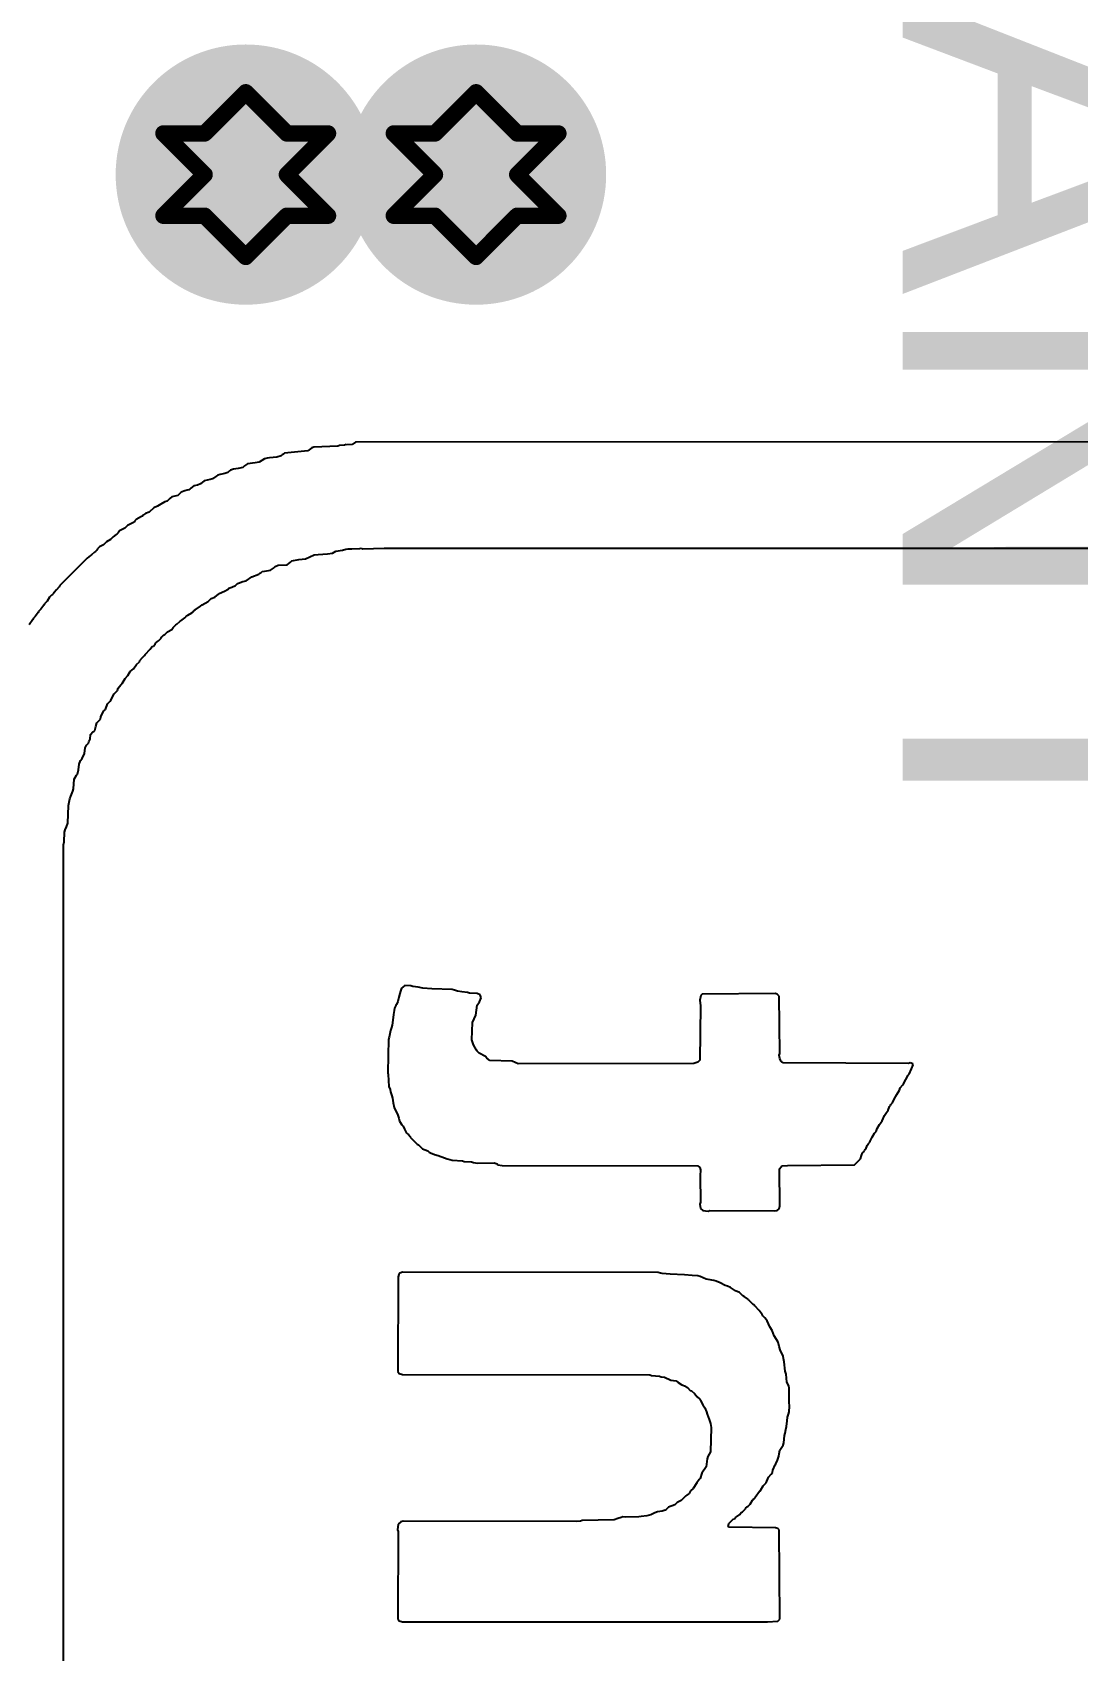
# Model space of a CAD drawing. Header units: inches. Extents: x 0 to 12.7, y -0.1 to 3.5.
# Drawn here: x 0.8121 to 0.9391, y 1.1856 to 1.3823 of the extents above; entities that cross this region are included whole.
import ezdxf

# ---------------------------------------------------------------- set-up
doc = ezdxf.new("R2010")
doc.units = ezdxf.units.IN
doc.header["$MEASUREMENT"] = 0
for name, color, linetype in [('Bottom Layer', 5, 'Continuous'), ('Bottom Overlay', 54, 'Continuous'), ('Bottom Solder', 6, 'Continuous'), ('Drill Drawing', 1, 'Continuous'), ('Top Layer', 1, 'Continuous'), ('Top Overlay', 2, 'Continuous'), ('Top Solder', 216, 'Continuous'), ('Via Holes', 16, 'Continuous')]:
    doc.layers.add(name, color=color, linetype=linetype)
doc.styles.add('Arial', font='', dxfattribs={"height": 0.2})
doc.styles.get('Arial').set_extended_font_data('Arial')

# ---------------------------------------------------------------- blocks, each defined once
blk = doc.blocks.new('SX1276S8S_T_X1_1')
at = {"layer": 'Top Overlay', "style": 'Arial'}
blk.add_text('ANT', height=0.03937, dxfattribs=at).set_placement((-0.25907, 0.26146))

msp = doc.modelspace()

# ---------------------------------------------------------------- hatches: boundary and pattern name
at = {"layer": 'Bottom Layer'}
h = msp.add_hatch(color=5, dxfattribs=at)
edge = h.paths.add_edge_path()
edge.add_arc((0.838, 1.365), 0.01181, 0, 360)
h = msp.add_hatch(color=5, dxfattribs=at)
edge = h.paths.add_edge_path()
edge.add_arc((0.866, 1.365), 0.01181, 0, 360)
at = {"layer": 'Bottom Solder'}
h = msp.add_hatch(color=6, dxfattribs=at)
edge = h.paths.add_edge_path()
edge.add_arc((0.838, 1.365), 0.01581, 0, 360)
h = msp.add_hatch(color=6, dxfattribs=at)
edge = h.paths.add_edge_path()
edge.add_arc((0.866, 1.365), 0.01581, 0, 360)
at = {"layer": 'Top Layer'}
h = msp.add_hatch(color=1, dxfattribs=at)
edge = h.paths.add_edge_path()
edge.add_arc((0.838, 1.365), 0.01181, 0, 360)
h = msp.add_hatch(color=1, dxfattribs=at)
edge = h.paths.add_edge_path()
edge.add_arc((0.866, 1.365), 0.01181, 0, 360)
at = {"layer": 'Top Solder'}
h = msp.add_hatch(color=216, dxfattribs=at)
edge = h.paths.add_edge_path()
edge.add_arc((0.838, 1.365), 0.01581, 0, 360)
h = msp.add_hatch(color=216, dxfattribs=at)
edge = h.paths.add_edge_path()
edge.add_arc((0.866, 1.365), 0.01581, 0, 360)
at = {"layer": 'Via Holes'}
h = msp.add_hatch(color=7, dxfattribs=at)
edge = h.paths.add_edge_path()
edge.add_arc((0.838, 1.365), 0.00591, 0, 360)
h = msp.add_hatch(color=7, dxfattribs=at)
edge = h.paths.add_edge_path()
edge.add_arc((0.866, 1.365), 0.00591, 0, 360)

# ---------------------------------------------------------------- linework, layer by layer
at = {"layer": 'Bottom Overlay'}
for p, q in [((0.84556, 1.33144), (0.84271, 1.33116)), ((0.84605, 1.33179), (0.84556, 1.33144)), ((0.84629, 1.33189), (0.84605, 1.33179)), ((0.84918, 1.332), (0.84629, 1.33189)), ((0.84938, 1.33207), (0.84918, 1.332)), ((0.85001, 1.33214), (0.84938, 1.33207)), ((0.85022, 1.3322), (0.85001, 1.33214)), ((0.85025, 1.33217), (0.85022, 1.3322)), ((0.85092, 1.3322), (0.85025, 1.33217)), ((0.85133, 1.33248), (0.85092, 1.3322)), ((1.06334, 1.33255), (0.85133, 1.33248)), ((0.83763, 1.32942), (0.83707, 1.32928)), ((0.83783, 1.32963), (0.83763, 1.32942)), ((0.83822, 1.32987), (0.83783, 1.32963)), ((0.83916, 1.32998), (0.83822, 1.32987)), ((0.83964, 1.33005), (0.83916, 1.32998)), ((0.84027, 1.33047), (0.83964, 1.33005)), ((0.84062, 1.33053), (0.84027, 1.33047)), ((0.8409, 1.3306), (0.84062, 1.33053)), ((0.8418, 1.33067), (0.8409, 1.3306)), ((0.84229, 1.33081), (0.8418, 1.33067)), ((0.84243, 1.33095), (0.84229, 1.33081)), ((0.84257, 1.33102), (0.84243, 1.33095)), ((0.84271, 1.33116), (0.84257, 1.33102)), ((0.83251, 1.32744), (0.83213, 1.32726)), ((0.83293, 1.32779), (0.83251, 1.32744)), ((0.83366, 1.32796), (0.83293, 1.32779)), ((0.83394, 1.32803), (0.83366, 1.32796)), ((0.83436, 1.32831), (0.83394, 1.32803)), ((0.83449, 1.32838), (0.83436, 1.32831)), ((0.8346, 1.32848), (0.83449, 1.32838)), ((0.83488, 1.32855), (0.8346, 1.32848)), ((0.83547, 1.32866), (0.83488, 1.32855)), ((0.83582, 1.3288), (0.83547, 1.32866)), ((0.83603, 1.329), (0.83582, 1.3288)), ((0.83616, 1.32907), (0.83603, 1.329)), ((0.83651, 1.32921), (0.83616, 1.32907)), ((0.83707, 1.32928), (0.83651, 1.32921)), ((0.82879, 1.32566), (0.82844, 1.32532)), ((0.82903, 1.32584), (0.82879, 1.32566)), ((0.82976, 1.32601), (0.82903, 1.32584)), ((0.83015, 1.32639), (0.82976, 1.32601)), ((0.8306, 1.32657), (0.83015, 1.32639)), ((0.83088, 1.32664), (0.8306, 1.32657)), ((0.83109, 1.32671), (0.83088, 1.32664)), ((0.83122, 1.32678), (0.83109, 1.32671)), ((0.83133, 1.32688), (0.83122, 1.32678)), ((0.83171, 1.32719), (0.83133, 1.32688)), ((0.83213, 1.32726), (0.83171, 1.32719)), ((0.82531, 1.32344), (0.82468, 1.32309)), ((0.82545, 1.32351), (0.82531, 1.32344)), ((0.82559, 1.32365), (0.82545, 1.32351)), ((0.82583, 1.32382), (0.82559, 1.32365)), ((0.82628, 1.32399), (0.82583, 1.32382)), ((0.82681, 1.32452), (0.82628, 1.32399)), ((0.82726, 1.32469), (0.82681, 1.32452)), ((0.82768, 1.32497), (0.82726, 1.32469)), ((0.82816, 1.32525), (0.82768, 1.32497)), ((0.82844, 1.32532), (0.82816, 1.32525)), ((0.82249, 1.32145), (0.82239, 1.32135)), ((0.82256, 1.32159), (0.82249, 1.32145)), ((0.82267, 1.3217), (0.82256, 1.32159)), ((0.82329, 1.32205), (0.82267, 1.3217)), ((0.82361, 1.32236), (0.82329, 1.32205)), ((0.82444, 1.32278), (0.82361, 1.32236)), ((0.82451, 1.32292), (0.82444, 1.32278)), ((0.82468, 1.32309), (0.82451, 1.32292)), ((0.81999, 1.31951), (0.81992, 1.31937)), ((0.82023, 1.31975), (0.81999, 1.31951)), ((0.82072, 1.32003), (0.82023, 1.31975)), ((0.82107, 1.32038), (0.82072, 1.32003)), ((0.82155, 1.32065), (0.82107, 1.32038)), ((0.82187, 1.32097), (0.82155, 1.32065)), ((0.82225, 1.32128), (0.82187, 1.32097)), ((0.82239, 1.32135), (0.82225, 1.32128)), ((0.85015, 1.31947), (0.85043, 1.31954)), ((0.85043, 1.31954), (0.85088, 1.31951)), ((0.85088, 1.31951), (0.85186, 1.31958)), ((0.85186, 1.31958), (0.85203, 1.31961)), ((0.85203, 1.31961), (0.85224, 1.31954)), ((0.85224, 1.31954), (0.85481, 1.31961)), ((0.85481, 1.31961), (1.06296, 1.31958)), ((0.81873, 1.31839), (0.8154, 1.31505)), ((0.81912, 1.31871), (0.81873, 1.31839)), ((0.81926, 1.31878), (0.81912, 1.31871)), ((0.8196, 1.31912), (0.81926, 1.31878)), ((0.81974, 1.31919), (0.8196, 1.31912)), ((0.81992, 1.31937), (0.81974, 1.31919)), ((0.84159, 1.31738), (0.84194, 1.31752)), ((0.84194, 1.31752), (0.84305, 1.31759)), ((0.84305, 1.31759), (0.84344, 1.31791)), ((0.84344, 1.31791), (0.84361, 1.31808)), ((0.84361, 1.31808), (0.84444, 1.31822)), ((0.84444, 1.31822), (0.84528, 1.31829)), ((0.84528, 1.31829), (0.84632, 1.31878)), ((0.84632, 1.31878), (0.84681, 1.31885)), ((0.84681, 1.31885), (0.84792, 1.31891)), ((0.84792, 1.31891), (0.84855, 1.31898)), ((0.84855, 1.31898), (0.84897, 1.31926)), ((0.84897, 1.31926), (0.84977, 1.31937)), ((0.84977, 1.31937), (0.85015, 1.31947)), ((0.83714, 1.31537), (0.83763, 1.31557)), ((0.83763, 1.31557), (0.83804, 1.31564)), ((0.83804, 1.31564), (0.83874, 1.31613)), ((0.83874, 1.31613), (0.83961, 1.31644)), ((0.83961, 1.31644), (0.83971, 1.31655)), ((0.83971, 1.31655), (0.83985, 1.31662)), ((0.83985, 1.31662), (0.83999, 1.31676)), ((0.83999, 1.31676), (0.84027, 1.31683)), ((0.84027, 1.31683), (0.841, 1.31693)), ((0.841, 1.31693), (0.84138, 1.31718)), ((0.84138, 1.31718), (0.84159, 1.31738)), ((0.81414, 1.31366), (0.81386, 1.31317)), ((0.81439, 1.31391), (0.81414, 1.31366)), ((0.81453, 1.31397), (0.81439, 1.31391)), ((0.81463, 1.31408), (0.81453, 1.31397)), ((0.8147, 1.31422), (0.81463, 1.31408)), ((0.81501, 1.31453), (0.8147, 1.31422)), ((0.81533, 1.31491), (0.81501, 1.31453)), ((0.8154, 1.31505), (0.81533, 1.31491)), ((0.8338, 1.31349), (0.83425, 1.31366)), ((0.83425, 1.31366), (0.83467, 1.31401)), ((0.83467, 1.31401), (0.83477, 1.31411)), ((0.83477, 1.31411), (0.83543, 1.31436)), ((0.83543, 1.31436), (0.83585, 1.31464)), ((0.83585, 1.31464), (0.83596, 1.31474)), ((0.83596, 1.31474), (0.8363, 1.31488)), ((0.8363, 1.31488), (0.83676, 1.31505)), ((0.83676, 1.31505), (0.837, 1.3153)), ((0.837, 1.3153), (0.83714, 1.31537)), ((0.81275, 1.31178), (0.8124, 1.3113)), ((0.81282, 1.31192), (0.81275, 1.31178)), ((0.8131, 1.3122), (0.81282, 1.31192)), ((0.81345, 1.31269), (0.8131, 1.3122)), ((0.81352, 1.31283), (0.81345, 1.31269)), ((0.81386, 1.31317), (0.81352, 1.31283)), ((0.83095, 1.31147), (0.83143, 1.31175)), ((0.83143, 1.31175), (0.83157, 1.31189)), ((0.83157, 1.31189), (0.83168, 1.31192)), ((0.83168, 1.31192), (0.83171, 1.31203)), ((0.83171, 1.31203), (0.83185, 1.3121)), ((0.83185, 1.3121), (0.83251, 1.31255)), ((0.83251, 1.31255), (0.83269, 1.31272)), ((0.83269, 1.31272), (0.83345, 1.31314)), ((0.83345, 1.31314), (0.8338, 1.31349)), ((0.81212, 1.31095), (0.81167, 1.31029)), ((0.81219, 1.31109), (0.81212, 1.31095)), ((0.8124, 1.3113), (0.81219, 1.31109)), ((0.82851, 1.30945), (0.829, 1.30973)), ((0.829, 1.30973), (0.8291, 1.30983)), ((0.8291, 1.30983), (0.82917, 1.30997)), ((0.82917, 1.30997), (0.82949, 1.31029)), ((0.82949, 1.31029), (0.82962, 1.31036)), ((0.82962, 1.31036), (0.82997, 1.3107)), ((0.82997, 1.3107), (0.83011, 1.31077)), ((0.83011, 1.31077), (0.8306, 1.31112)), ((0.8306, 1.31112), (0.83077, 1.3113)), ((0.83077, 1.3113), (0.83081, 1.3114)), ((0.83081, 1.3114), (0.83095, 1.31147)), ((0.82663, 1.30764), (0.82677, 1.30771)), ((0.82677, 1.30771), (0.82701, 1.30796)), ((0.82701, 1.30796), (0.82708, 1.3081)), ((0.82708, 1.3081), (0.82726, 1.30827)), ((0.82726, 1.30827), (0.8274, 1.30834)), ((0.8274, 1.30834), (0.82771, 1.30865)), ((0.82771, 1.30865), (0.82778, 1.30879)), ((0.82778, 1.30879), (0.82802, 1.30903)), ((0.82802, 1.30903), (0.82816, 1.3091)), ((0.82816, 1.3091), (0.82851, 1.30945)), ((0.82472, 1.30545), (0.82507, 1.3058)), ((0.82507, 1.3058), (0.82514, 1.30594)), ((0.82514, 1.30594), (0.82545, 1.30632)), ((0.82545, 1.30632), (0.82569, 1.30656)), ((0.82569, 1.30656), (0.82576, 1.3067)), ((0.82576, 1.3067), (0.82639, 1.30733)), ((0.82639, 1.30733), (0.82646, 1.30747)), ((0.82646, 1.30747), (0.82663, 1.30764)), ((0.82298, 1.30315), (0.82333, 1.30378)), ((0.82333, 1.30378), (0.82368, 1.30413)), ((0.82368, 1.30413), (0.82395, 1.30462)), ((0.82395, 1.30462), (0.82437, 1.30496)), ((0.82437, 1.30496), (0.82472, 1.30545)), ((0.82159, 1.30114), (0.82201, 1.3019)), ((0.82201, 1.3019), (0.82242, 1.30232)), ((0.82242, 1.30232), (0.82249, 1.3026)), ((0.82249, 1.3026), (0.82281, 1.30298)), ((0.82281, 1.30298), (0.82298, 1.30315)), ((0.82058, 1.29957), (0.82075, 1.29982)), ((0.82075, 1.29982), (0.82096, 1.30002)), ((0.82096, 1.30002), (0.82121, 1.30068)), ((0.82121, 1.30068), (0.82152, 1.301)), ((0.82152, 1.301), (0.82159, 1.30114)), ((0.81964, 1.29745), (0.81978, 1.29794)), ((0.81978, 1.29794), (0.81988, 1.29839)), ((0.81988, 1.29839), (0.82034, 1.29884)), ((0.82034, 1.29884), (0.8204, 1.29912)), ((0.8204, 1.29912), (0.82058, 1.29957)), ((0.81863, 1.29568), (0.81887, 1.29592)), ((0.81887, 1.29592), (0.81894, 1.29606)), ((0.81894, 1.29606), (0.81908, 1.29641)), ((0.81908, 1.29641), (0.81915, 1.29696)), ((0.81915, 1.29696), (0.8194, 1.29728)), ((0.8194, 1.29728), (0.81954, 1.29734)), ((0.81954, 1.29734), (0.81964, 1.29745)), ((0.81793, 1.2938), (0.81811, 1.29404)), ((0.81811, 1.29404), (0.81839, 1.29467)), ((0.81839, 1.29467), (0.81849, 1.29533)), ((0.81849, 1.29533), (0.81863, 1.29568)), ((0.81713, 1.29154), (0.81741, 1.29202)), ((0.81741, 1.29202), (0.81755, 1.29216)), ((0.81755, 1.29216), (0.81769, 1.29265)), ((0.81769, 1.29265), (0.81776, 1.29334)), ((0.81776, 1.29334), (0.81793, 1.2938)), ((0.81675, 1.28948), (0.817, 1.29007)), ((0.817, 1.29007), (0.81707, 1.29035)), ((0.81707, 1.29035), (0.81713, 1.29154)), ((0.81637, 1.28618), (0.81644, 1.28833)), ((0.81644, 1.28833), (0.81651, 1.28854)), ((0.81651, 1.28854), (0.81661, 1.28913)), ((0.81661, 1.28913), (0.81675, 1.28948)), ((0.8162, 1.28573), (0.81637, 1.28618)), ((0.81592, 1.28392), (0.81599, 1.2851)), ((0.81599, 1.2851), (0.81606, 1.28538)), ((0.81606, 1.28538), (0.8162, 1.28573)), ((0.81578, 0.78899), (0.81585, 1.28357)), ((0.81585, 1.28357), (0.81592, 1.28392)), ((0.85732, 1.26645), (0.85693, 1.26614)), ((0.85805, 1.26642), (0.85732, 1.26645)), ((0.85833, 1.26635), (0.85805, 1.26642)), ((0.85648, 1.2645), (0.85634, 1.26416)), ((0.85659, 1.26503), (0.85648, 1.2645)), ((0.85673, 1.26551), (0.85659, 1.26503)), ((0.8568, 1.26579), (0.85673, 1.26551)), ((0.85693, 1.26614), (0.8568, 1.26579)), ((0.85895, 1.26628), (0.85833, 1.26635)), ((0.85951, 1.26614), (0.85895, 1.26628)), ((0.86062, 1.26607), (0.85951, 1.26614)), ((0.86309, 1.26596), (0.86062, 1.26607)), ((0.86337, 1.26589), (0.86309, 1.26596)), ((0.86375, 1.26579), (0.86337, 1.26589)), ((0.86428, 1.26569), (0.86375, 1.26579)), ((0.86497, 1.26562), (0.86428, 1.26569)), ((0.86518, 1.26555), (0.86497, 1.26562)), ((0.86615, 1.26548), (0.86518, 1.26555)), ((0.8665, 1.26534), (0.86615, 1.26548)), ((0.86615, 1.26409), (0.8664, 1.26447)), ((0.8664, 1.26447), (0.86661, 1.26496)), ((0.86661, 1.26496), (0.8665, 1.26534)), ((0.89332, 1.26523), (0.89319, 1.26468)), ((0.89319, 1.26468), (0.89326, 1.26398)), ((0.8935, 1.26541), (0.89332, 1.26523)), ((0.90234, 1.26548), (0.8935, 1.26541)), ((0.90261, 1.26541), (0.90234, 1.26548)), ((0.90286, 1.26516), (0.90261, 1.26541)), ((0.90293, 1.25821), (0.90286, 1.26516)), ((0.85596, 1.26294), (0.85589, 1.26224)), ((0.85603, 1.26342), (0.85596, 1.26294)), ((0.8561, 1.2637), (0.85603, 1.26342)), ((0.85624, 1.26405), (0.8561, 1.2637)), ((0.85634, 1.26416), (0.85624, 1.26405)), ((0.86556, 1.26196), (0.86598, 1.26287)), ((0.86598, 1.26287), (0.86615, 1.26409)), ((0.89326, 1.26398), (0.89319, 1.25737)), ((0.85561, 1.26099), (0.85544, 1.26019)), ((0.85572, 1.26137), (0.85561, 1.26099)), ((0.85579, 1.26165), (0.85572, 1.26137)), ((0.85589, 1.26224), (0.85579, 1.26165)), ((0.86549, 1.25988), (0.86556, 1.26196)), ((0.85537, 1.25991), (0.8553, 1.25796)), ((0.85544, 1.26019), (0.85537, 1.25991)), ((0.86556, 1.2596), (0.86549, 1.25988)), ((0.8657, 1.25925), (0.86556, 1.2596)), ((0.86605, 1.25862), (0.8657, 1.25925)), ((0.86612, 1.25848), (0.86605, 1.25862)), ((0.8553, 1.25796), (0.85526, 1.25584)), ((0.86636, 1.25824), (0.86612, 1.25848)), ((0.86713, 1.25782), (0.86636, 1.25824)), ((0.8673, 1.25765), (0.86713, 1.25782)), ((0.86768, 1.25734), (0.8673, 1.25765)), ((0.8704, 1.25727), (0.86768, 1.25734)), ((0.87113, 1.25695), (0.8704, 1.25727)), ((0.89246, 1.25699), (0.87113, 1.25695)), ((0.89294, 1.25713), (0.89246, 1.25699)), ((0.89319, 1.25737), (0.89294, 1.25713)), ((0.90286, 1.258), (0.90293, 1.25821)), ((0.90293, 1.25758), (0.90286, 1.258)), ((0.903, 1.25737), (0.90293, 1.25758)), ((0.90307, 1.25723), (0.903, 1.25737)), ((0.90317, 1.2572), (0.90307, 1.25723)), ((0.90331, 1.25706), (0.90317, 1.2572)), ((0.91855, 1.25699), (0.90331, 1.25706)), ((0.91876, 1.25706), (0.91855, 1.25699)), ((0.91907, 1.25695), (0.91876, 1.25706)), ((0.91893, 1.25633), (0.91914, 1.25681)), ((0.91914, 1.25681), (0.91907, 1.25695)), ((0.85526, 1.25584), (0.85533, 1.25563)), ((0.85533, 1.25563), (0.8554, 1.25417)), ((0.91796, 1.25452), (0.91851, 1.25556)), ((0.91851, 1.25556), (0.91865, 1.2557)), ((0.91865, 1.2557), (0.91893, 1.25633)), ((0.8554, 1.25417), (0.85554, 1.25382)), ((0.85554, 1.25382), (0.85561, 1.25354)), ((0.85561, 1.25354), (0.85575, 1.25306)), ((0.85575, 1.25306), (0.85582, 1.25278)), ((0.85582, 1.25278), (0.85593, 1.25219)), ((0.91663, 1.25222), (0.91681, 1.25267)), ((0.91681, 1.25267), (0.91716, 1.25323)), ((0.91716, 1.25323), (0.91747, 1.25375)), ((0.91747, 1.25375), (0.91754, 1.25403)), ((0.91754, 1.25403), (0.91789, 1.25438)), ((0.91789, 1.25438), (0.91796, 1.25452)), ((0.85593, 1.25219), (0.85606, 1.25163)), ((0.85606, 1.25163), (0.8562, 1.25128)), ((0.8562, 1.25128), (0.85645, 1.25083)), ((0.85645, 1.25083), (0.85659, 1.25034)), ((0.91538, 1.25), (0.91563, 1.25066)), ((0.91563, 1.25066), (0.9158, 1.2509)), ((0.9158, 1.2509), (0.91608, 1.25132)), ((0.91608, 1.25132), (0.91625, 1.25177)), ((0.91625, 1.25177), (0.91636, 1.25187)), ((0.91636, 1.25187), (0.91643, 1.25201)), ((0.91643, 1.25201), (0.91663, 1.25222)), ((0.85659, 1.25034), (0.85669, 1.24996)), ((0.85669, 1.24996), (0.85697, 1.24954)), ((0.85697, 1.24954), (0.85714, 1.24937)), ((0.85714, 1.24937), (0.85728, 1.24902)), ((0.85728, 1.24902), (0.85756, 1.24853)), ((0.91441, 1.24853), (0.91462, 1.24874)), ((0.91462, 1.24874), (0.91476, 1.24909)), ((0.91476, 1.24909), (0.91503, 1.24958)), ((0.91503, 1.24958), (0.91517, 1.24972)), ((0.91517, 1.24972), (0.91524, 1.24986)), ((0.91524, 1.24986), (0.91538, 1.25)), ((0.85756, 1.24853), (0.85767, 1.24843)), ((0.85767, 1.24843), (0.8578, 1.24836)), ((0.8578, 1.24836), (0.85798, 1.24812)), ((0.85798, 1.24812), (0.85798, 1.24805)), ((0.85798, 1.24805), (0.85885, 1.24718)), ((0.85885, 1.24718), (0.85899, 1.24711)), ((0.85899, 1.24711), (0.85947, 1.24662)), ((0.91336, 1.24659), (0.91354, 1.24704)), ((0.91354, 1.24704), (0.91371, 1.24728)), ((0.91371, 1.24728), (0.91385, 1.24742)), ((0.91385, 1.24742), (0.91392, 1.24756)), ((0.91392, 1.24756), (0.91413, 1.24805)), ((0.91413, 1.24805), (0.91441, 1.24853)), ((0.85947, 1.24662), (0.86014, 1.24638)), ((0.86014, 1.24638), (0.86031, 1.2462)), ((0.86031, 1.2462), (0.86045, 1.24613)), ((0.86045, 1.24613), (0.86094, 1.24593)), ((0.86094, 1.24593), (0.86139, 1.24582)), ((0.86139, 1.24582), (0.86215, 1.24554)), ((0.86215, 1.24554), (0.8625, 1.2454)), ((0.8625, 1.2454), (0.86281, 1.2453)), ((0.86281, 1.2453), (0.86309, 1.24523)), ((0.86309, 1.24523), (0.86434, 1.24516)), ((0.86434, 1.24516), (0.86455, 1.24509)), ((0.86455, 1.24509), (0.86546, 1.24502)), ((0.86546, 1.24502), (0.86567, 1.24495)), ((0.86567, 1.24495), (0.86615, 1.24488)), ((0.86615, 1.24488), (0.86821, 1.24492)), ((0.86821, 1.24492), (0.86855, 1.24478)), ((0.86855, 1.24478), (0.86866, 1.24467)), ((0.91201, 1.24467), (0.91274, 1.2454)), ((0.91274, 1.2454), (0.91284, 1.24579)), ((0.91284, 1.24579), (0.91298, 1.24613)), ((0.91298, 1.24613), (0.91316, 1.24631)), ((0.91316, 1.24631), (0.91322, 1.24645)), ((0.91322, 1.24645), (0.91336, 1.24659)), ((0.86866, 1.24467), (0.86915, 1.2446)), ((0.86915, 1.2446), (0.89294, 1.24453)), ((0.89294, 1.24453), (0.89319, 1.24436)), ((0.89319, 1.24436), (0.89326, 1.24408)), ((0.89326, 1.24408), (0.89322, 1.24335)), ((0.89322, 1.24335), (0.89326, 1.24012)), ((0.90289, 1.24419), (0.90307, 1.24443)), ((0.90293, 1.2397), (0.90289, 1.24419)), ((0.90307, 1.24443), (0.90317, 1.24453)), ((0.90317, 1.24453), (0.90387, 1.2446)), ((0.90387, 1.2446), (0.91201, 1.24467)), ((0.89326, 1.24012), (0.89319, 1.23991)), ((0.89319, 1.23991), (0.89329, 1.23938)), ((0.89329, 1.23938), (0.89357, 1.23911)), ((0.89357, 1.23911), (0.89419, 1.23904)), ((0.89419, 1.23904), (0.8944, 1.23911)), ((0.8944, 1.23911), (0.9023, 1.23907)), ((0.9023, 1.23907), (0.90258, 1.23914)), ((0.90258, 1.23914), (0.90282, 1.23932)), ((0.90282, 1.23932), (0.90293, 1.2397)), ((0.85652, 1.23107), (0.85648, 1.21955)), ((0.85659, 1.23135), (0.85652, 1.23107)), ((0.85673, 1.23149), (0.85659, 1.23135)), ((0.85707, 1.23163), (0.85673, 1.23149)), ((0.88814, 1.23159), (0.85707, 1.23163)), ((0.88842, 1.23152), (0.88814, 1.23159)), ((0.88863, 1.23145), (0.88842, 1.23152)), ((0.8896, 1.23138), (0.88863, 1.23145)), ((0.89134, 1.23131), (0.8896, 1.23138)), ((0.89225, 1.23124), (0.89134, 1.23131)), ((0.89294, 1.23117), (0.89225, 1.23124)), ((0.89322, 1.2311), (0.89294, 1.23117)), ((0.8936, 1.23093), (0.89322, 1.2311)), ((0.89395, 1.23079), (0.8936, 1.23093)), ((0.89423, 1.23072), (0.89395, 1.23079)), ((0.89489, 1.23062), (0.89423, 1.23072)), ((0.89517, 1.23055), (0.89489, 1.23062)), ((0.89566, 1.23034), (0.89517, 1.23055)), ((0.89628, 1.22999), (0.89566, 1.23034)), ((0.89656, 1.22992), (0.89628, 1.22999)), ((0.89691, 1.22978), (0.89656, 1.22992)), ((0.8974, 1.22943), (0.89691, 1.22978)), ((0.89753, 1.22937), (0.8974, 1.22943)), ((0.89802, 1.22916), (0.89753, 1.22937)), ((0.89844, 1.22874), (0.89802, 1.22916)), ((0.89858, 1.22867), (0.89844, 1.22874)), ((0.899, 1.22839), (0.89858, 1.22867)), ((0.89913, 1.22832), (0.899, 1.22839)), ((0.89917, 1.22822), (0.89913, 1.22832)), ((0.89969, 1.2277), (0.89917, 1.22822)), ((0.89983, 1.22763), (0.89969, 1.2277)), ((0.89987, 1.22752), (0.89983, 1.22763)), ((0.90042, 1.22696), (0.89987, 1.22752)), ((0.90077, 1.22648), (0.90042, 1.22696)), ((0.90084, 1.22634), (0.90077, 1.22648)), ((0.90108, 1.22609), (0.90084, 1.22634)), ((0.9014, 1.22571), (0.90108, 1.22609)), ((0.90154, 1.22536), (0.9014, 1.22571)), ((0.90171, 1.22498), (0.90154, 1.22536)), ((0.90199, 1.22456), (0.90171, 1.22498)), ((0.90223, 1.2239), (0.90199, 1.22456)), ((0.90272, 1.22314), (0.90223, 1.2239)), ((0.90286, 1.22258), (0.90272, 1.22314)), ((0.903, 1.22209), (0.90286, 1.22258)), ((0.90317, 1.22178), (0.903, 1.22209)), ((0.90331, 1.22143), (0.90317, 1.22178)), ((0.90338, 1.22115), (0.90331, 1.22143)), ((0.90345, 1.22074), (0.90338, 1.22115)), ((0.85648, 1.21955), (0.85666, 1.21931)), ((0.85666, 1.21931), (0.85704, 1.21921)), ((0.85704, 1.21921), (0.8871, 1.21914)), ((0.90355, 1.21959), (0.90345, 1.22074)), ((0.90369, 1.21924), (0.90355, 1.21959)), ((0.90376, 1.21827), (0.90369, 1.21924)), ((0.8871, 1.21914), (0.88731, 1.21907)), ((0.88731, 1.21907), (0.88828, 1.219)), ((0.88828, 1.219), (0.88849, 1.21893)), ((0.88849, 1.21893), (0.88891, 1.21886)), ((0.88891, 1.21886), (0.88967, 1.21851)), ((0.88967, 1.21851), (0.89033, 1.21841)), ((0.89033, 1.21841), (0.89058, 1.21823)), ((0.89058, 1.21823), (0.89099, 1.21795)), ((0.89099, 1.21795), (0.89145, 1.21778)), ((0.89145, 1.21778), (0.89155, 1.21768)), ((0.89155, 1.21768), (0.89169, 1.21761)), ((0.89169, 1.21761), (0.89204, 1.21726)), ((0.89204, 1.21726), (0.89218, 1.21719)), ((0.90401, 1.21782), (0.90376, 1.21827)), ((0.90407, 1.21754), (0.90401, 1.21782)), ((0.90404, 1.21583), (0.90407, 1.21754)), ((0.89218, 1.21719), (0.89256, 1.21688)), ((0.89256, 1.21688), (0.89287, 1.21649)), ((0.89287, 1.21649), (0.89319, 1.21618)), ((0.89319, 1.21618), (0.89326, 1.21604)), ((0.89326, 1.21604), (0.8936, 1.21541)), ((0.8936, 1.21541), (0.89374, 1.21528)), ((0.89374, 1.21528), (0.89381, 1.21514)), ((0.90411, 1.21534), (0.90404, 1.21583)), ((0.90404, 1.21465), (0.90411, 1.21534)), ((0.89381, 1.21514), (0.89402, 1.21465)), ((0.89402, 1.21465), (0.89409, 1.21437)), ((0.89409, 1.21437), (0.89433, 1.21371)), ((0.89433, 1.21371), (0.89451, 1.21326)), ((0.90373, 1.21287), (0.9038, 1.21357)), ((0.9038, 1.21357), (0.90387, 1.21399)), ((0.90387, 1.21399), (0.90397, 1.21437)), ((0.90397, 1.21437), (0.90404, 1.21465)), ((0.89451, 1.21326), (0.89458, 1.21277)), ((0.89458, 1.21277), (0.89451, 1.20978)), ((0.90341, 1.21089), (0.90348, 1.2118)), ((0.90348, 1.2118), (0.90355, 1.21207)), ((0.90355, 1.21207), (0.90366, 1.21253)), ((0.90366, 1.21253), (0.90373, 1.21287)), ((0.89451, 1.20978), (0.89416, 1.20922)), ((0.90279, 1.20929), (0.90286, 1.20957)), ((0.90286, 1.20957), (0.90293, 1.20999)), ((0.90293, 1.20999), (0.90334, 1.21061)), ((0.90334, 1.21061), (0.90341, 1.21089)), ((0.89395, 1.20797), (0.89346, 1.2072)), ((0.89409, 1.20894), (0.89395, 1.20797)), ((0.89416, 1.20922), (0.89409, 1.20894)), ((0.90202, 1.20727), (0.90209, 1.20755)), ((0.90209, 1.20755), (0.90234, 1.20821)), ((0.90234, 1.20821), (0.90244, 1.20832)), ((0.90244, 1.20832), (0.90265, 1.2088)), ((0.90265, 1.2088), (0.90279, 1.20929)), ((0.89284, 1.20602), (0.89239, 1.20536)), ((0.89291, 1.20616), (0.89284, 1.20602)), ((0.89305, 1.2063), (0.89291, 1.20616)), ((0.89312, 1.20644), (0.89305, 1.2063)), ((0.89322, 1.20654), (0.89312, 1.20644)), ((0.89346, 1.2072), (0.89322, 1.20654)), ((0.90063, 1.20519), (0.90091, 1.20567)), ((0.90091, 1.20567), (0.90126, 1.20602)), ((0.90126, 1.20602), (0.90154, 1.20672)), ((0.90154, 1.20672), (0.90185, 1.2071)), ((0.90185, 1.2071), (0.90202, 1.20727)), ((0.89044, 1.20362), (0.89016, 1.20334)), ((0.89092, 1.2039), (0.89044, 1.20362)), ((0.89148, 1.20446), (0.89092, 1.2039)), ((0.89162, 1.20453), (0.89148, 1.20446)), ((0.89176, 1.20466), (0.89162, 1.20453)), ((0.8919, 1.20473), (0.89176, 1.20466)), ((0.892, 1.20491), (0.8919, 1.20473)), ((0.89207, 1.20505), (0.892, 1.20491)), ((0.89239, 1.20536), (0.89207, 1.20505)), ((0.89931, 1.20345), (0.89959, 1.20393)), ((0.89959, 1.20393), (0.89976, 1.20411)), ((0.89976, 1.20411), (0.89987, 1.20414)), ((0.89987, 1.20414), (0.89993, 1.20428)), ((0.89993, 1.20428), (0.90046, 1.20501)), ((0.90046, 1.20501), (0.90056, 1.20505)), ((0.90056, 1.20505), (0.90063, 1.20519)), ((0.88278, 1.20153), (0.87889, 1.20146)), ((0.88324, 1.20171), (0.88278, 1.20153)), ((0.88362, 1.20181), (0.88324, 1.20171)), ((0.88383, 1.20188), (0.88362, 1.20181)), ((0.88414, 1.20185), (0.88383, 1.20188)), ((0.88578, 1.20188), (0.88414, 1.20185)), ((0.88605, 1.20195), (0.88578, 1.20188)), ((0.88675, 1.20202), (0.88605, 1.20195)), ((0.88724, 1.20216), (0.88675, 1.20202)), ((0.88772, 1.20237), (0.88724, 1.20216)), ((0.88807, 1.20251), (0.88772, 1.20237)), ((0.88863, 1.20258), (0.88807, 1.20251)), ((0.88898, 1.20272), (0.88863, 1.20258)), ((0.88912, 1.20279), (0.88898, 1.20272)), ((0.88939, 1.20306), (0.88912, 1.20279)), ((0.89016, 1.20334), (0.88939, 1.20306)), ((0.89673, 1.20108), (0.89726, 1.2016)), ((0.89726, 1.2016), (0.8974, 1.20167)), ((0.8974, 1.20167), (0.89753, 1.20181)), ((0.89753, 1.20181), (0.89767, 1.20188)), ((0.89767, 1.20188), (0.89806, 1.20219)), ((0.89806, 1.20219), (0.89823, 1.20244)), ((0.89823, 1.20244), (0.89837, 1.20251)), ((0.89837, 1.20251), (0.89875, 1.20289)), ((0.89875, 1.20289), (0.89882, 1.20303)), ((0.89882, 1.20303), (0.89893, 1.20313)), ((0.89893, 1.20313), (0.89907, 1.2032)), ((0.89907, 1.2032), (0.89931, 1.20345)), ((0.85652, 1.20101), (0.85645, 1.20032)), ((0.85645, 1.20032), (0.85652, 1.20011)), ((0.85652, 1.20011), (0.85648, 1.1895)), ((0.85686, 1.20129), (0.85652, 1.20101)), ((0.85714, 1.20136), (0.85686, 1.20129)), ((0.87819, 1.20132), (0.85714, 1.20136)), ((0.87868, 1.20139), (0.87819, 1.20132)), ((0.87889, 1.20146), (0.87868, 1.20139)), ((0.89666, 1.20073), (0.89673, 1.20108)), ((0.89677, 1.20063), (0.89666, 1.20073)), ((0.90241, 1.20056), (0.89677, 1.20063)), ((0.90268, 1.20049), (0.90241, 1.20056)), ((0.90286, 1.20032), (0.90268, 1.20049)), ((0.90293, 1.18946), (0.90286, 1.20032)), ((0.85648, 1.1895), (0.85666, 1.18925)), ((0.85666, 1.18925), (0.85704, 1.18915)), ((0.85704, 1.18915), (0.90136, 1.18915)), ((0.90136, 1.18915), (0.90143, 1.18915)), ((0.90143, 1.18915), (0.90268, 1.18922)), ((0.90268, 1.18922), (0.90293, 1.18946))]:
    msp.add_line(p, q, dxfattribs=at)
at = {"layer": 'Drill Drawing'}
for points in [[(0.833, 1.37, 0.002, 0.002, 0), (0.838, 1.375, 0.002, 0.002, 0)], [(0.838, 1.375, 0.002, 0.002, 0), (0.843, 1.37, 0.002, 0.002, 0)], [(0.861, 1.37, 0.002, 0.002, 0), (0.866, 1.375, 0.002, 0.002, 0)], [(0.866, 1.375, 0.002, 0.002, 0), (0.871, 1.37, 0.002, 0.002, 0)], [(0.828, 1.37, 0.002, 0.002, 0), (0.833, 1.365, 0.002, 0.002, 0)], [(0.828, 1.37, 0.002, 0.002, 0), (0.833, 1.37, 0.002, 0.002, 0)], [(0.843, 1.37, 0.002, 0.002, 0), (0.848, 1.37, 0.002, 0.002, 0)], [(0.843, 1.365, 0.002, 0.002, 0), (0.848, 1.37, 0.002, 0.002, 0)], [(0.856, 1.37, 0.002, 0.002, 0), (0.861, 1.365, 0.002, 0.002, 0)], [(0.856, 1.37, 0.002, 0.002, 0), (0.861, 1.37, 0.002, 0.002, 0)], [(0.871, 1.37, 0.002, 0.002, 0), (0.876, 1.37, 0.002, 0.002, 0)], [(0.871, 1.365, 0.002, 0.002, 0), (0.876, 1.37, 0.002, 0.002, 0)], [(0.828, 1.36, 0.002, 0.002, 0), (0.833, 1.365, 0.002, 0.002, 0)], [(0.843, 1.365, 0.002, 0.002, 0), (0.848, 1.36, 0.002, 0.002, 0)], [(0.856, 1.36, 0.002, 0.002, 0), (0.861, 1.365, 0.002, 0.002, 0)], [(0.871, 1.365, 0.002, 0.002, 0), (0.876, 1.36, 0.002, 0.002, 0)], [(0.828, 1.36, 0.002, 0.002, 0), (0.833, 1.36, 0.002, 0.002, 0)], [(0.833, 1.36, 0.002, 0.002, 0), (0.838, 1.355, 0.002, 0.002, 0)], [(0.838, 1.355, 0.002, 0.002, 0), (0.843, 1.36, 0.002, 0.002, 0)], [(0.843, 1.36, 0.002, 0.002, 0), (0.848, 1.36, 0.002, 0.002, 0)], [(0.856, 1.36, 0.002, 0.002, 0), (0.861, 1.36, 0.002, 0.002, 0)], [(0.861, 1.36, 0.002, 0.002, 0), (0.866, 1.355, 0.002, 0.002, 0)], [(0.866, 1.355, 0.002, 0.002, 0), (0.871, 1.36, 0.002, 0.002, 0)], [(0.871, 1.36, 0.002, 0.002, 0), (0.876, 1.36, 0.002, 0.002, 0)]]:
    msp.add_lwpolyline(points, format="xyseb", dxfattribs=at)
for points in [[(0.8375, 1.375, 0.001, 0.001, 1), (0.8385, 1.375, 0.001, 0.001, 1)], [(0.8375, 1.375, 0.001, 0.001, 1), (0.8385, 1.375, 0.001, 0.001, 1)], [(0.8655, 1.375, 0.001, 0.001, 1), (0.8665, 1.375, 0.001, 0.001, 1)], [(0.8655, 1.375, 0.001, 0.001, 1), (0.8665, 1.375, 0.001, 0.001, 1)], [(0.8275, 1.37, 0.001, 0.001, 1), (0.8285, 1.37, 0.001, 0.001, 1)], [(0.8275, 1.37, 0.001, 0.001, 1), (0.8285, 1.37, 0.001, 0.001, 1)], [(0.8325, 1.37, 0.001, 0.001, 1), (0.8335, 1.37, 0.001, 0.001, 1)], [(0.8325, 1.37, 0.001, 0.001, 1), (0.8335, 1.37, 0.001, 0.001, 1)], [(0.8425, 1.37, 0.001, 0.001, 1), (0.8435, 1.37, 0.001, 0.001, 1)], [(0.8425, 1.37, 0.001, 0.001, 1), (0.8435, 1.37, 0.001, 0.001, 1)], [(0.8475, 1.37, 0.001, 0.001, 1), (0.8485, 1.37, 0.001, 0.001, 1)], [(0.8475, 1.37, 0.001, 0.001, 1), (0.8485, 1.37, 0.001, 0.001, 1)], [(0.8555, 1.37, 0.001, 0.001, 1), (0.8565, 1.37, 0.001, 0.001, 1)], [(0.8555, 1.37, 0.001, 0.001, 1), (0.8565, 1.37, 0.001, 0.001, 1)], [(0.8605, 1.37, 0.001, 0.001, 1), (0.8615, 1.37, 0.001, 0.001, 1)], [(0.8605, 1.37, 0.001, 0.001, 1), (0.8615, 1.37, 0.001, 0.001, 1)], [(0.8705, 1.37, 0.001, 0.001, 1), (0.8715, 1.37, 0.001, 0.001, 1)], [(0.8705, 1.37, 0.001, 0.001, 1), (0.8715, 1.37, 0.001, 0.001, 1)], [(0.8755, 1.37, 0.001, 0.001, 1), (0.8765, 1.37, 0.001, 0.001, 1)], [(0.8755, 1.37, 0.001, 0.001, 1), (0.8765, 1.37, 0.001, 0.001, 1)], [(0.8325, 1.365, 0.001, 0.001, 1), (0.8335, 1.365, 0.001, 0.001, 1)], [(0.8325, 1.365, 0.001, 0.001, 1), (0.8335, 1.365, 0.001, 0.001, 1)], [(0.8425, 1.365, 0.001, 0.001, 1), (0.8435, 1.365, 0.001, 0.001, 1)], [(0.8425, 1.365, 0.001, 0.001, 1), (0.8435, 1.365, 0.001, 0.001, 1)], [(0.8605, 1.365, 0.001, 0.001, 1), (0.8615, 1.365, 0.001, 0.001, 1)], [(0.8605, 1.365, 0.001, 0.001, 1), (0.8615, 1.365, 0.001, 0.001, 1)], [(0.8705, 1.365, 0.001, 0.001, 1), (0.8715, 1.365, 0.001, 0.001, 1)], [(0.8705, 1.365, 0.001, 0.001, 1), (0.8715, 1.365, 0.001, 0.001, 1)], [(0.8275, 1.36, 0.001, 0.001, 1), (0.8285, 1.36, 0.001, 0.001, 1)], [(0.8275, 1.36, 0.001, 0.001, 1), (0.8285, 1.36, 0.001, 0.001, 1)], [(0.8325, 1.36, 0.001, 0.001, 1), (0.8335, 1.36, 0.001, 0.001, 1)], [(0.8325, 1.36, 0.001, 0.001, 1), (0.8335, 1.36, 0.001, 0.001, 1)], [(0.8425, 1.36, 0.001, 0.001, 1), (0.8435, 1.36, 0.001, 0.001, 1)], [(0.8425, 1.36, 0.001, 0.001, 1), (0.8435, 1.36, 0.001, 0.001, 1)], [(0.8475, 1.36, 0.001, 0.001, 1), (0.8485, 1.36, 0.001, 0.001, 1)], [(0.8475, 1.36, 0.001, 0.001, 1), (0.8485, 1.36, 0.001, 0.001, 1)], [(0.8555, 1.36, 0.001, 0.001, 1), (0.8565, 1.36, 0.001, 0.001, 1)], [(0.8555, 1.36, 0.001, 0.001, 1), (0.8565, 1.36, 0.001, 0.001, 1)], [(0.8605, 1.36, 0.001, 0.001, 1), (0.8615, 1.36, 0.001, 0.001, 1)], [(0.8605, 1.36, 0.001, 0.001, 1), (0.8615, 1.36, 0.001, 0.001, 1)], [(0.8705, 1.36, 0.001, 0.001, 1), (0.8715, 1.36, 0.001, 0.001, 1)], [(0.8705, 1.36, 0.001, 0.001, 1), (0.8715, 1.36, 0.001, 0.001, 1)], [(0.8755, 1.36, 0.001, 0.001, 1), (0.8765, 1.36, 0.001, 0.001, 1)], [(0.8755, 1.36, 0.001, 0.001, 1), (0.8765, 1.36, 0.001, 0.001, 1)], [(0.8375, 1.355, 0.001, 0.001, 1), (0.8385, 1.355, 0.001, 0.001, 1)], [(0.8375, 1.355, 0.001, 0.001, 1), (0.8385, 1.355, 0.001, 0.001, 1)], [(0.8655, 1.355, 0.001, 0.001, 1), (0.8665, 1.355, 0.001, 0.001, 1)], [(0.8655, 1.355, 0.001, 0.001, 1), (0.8665, 1.355, 0.001, 0.001, 1)]]:
    msp.add_lwpolyline(points, format="xyseb", close=True, dxfattribs=at)

# ---------------------------------------------------------------- block references
at = {"rotation": 270}
msp.add_blockref('SX1276S8S_T_X1_1', (0.65641, 1.128), dxfattribs=at)

doc.saveas('drawing.dxf')
